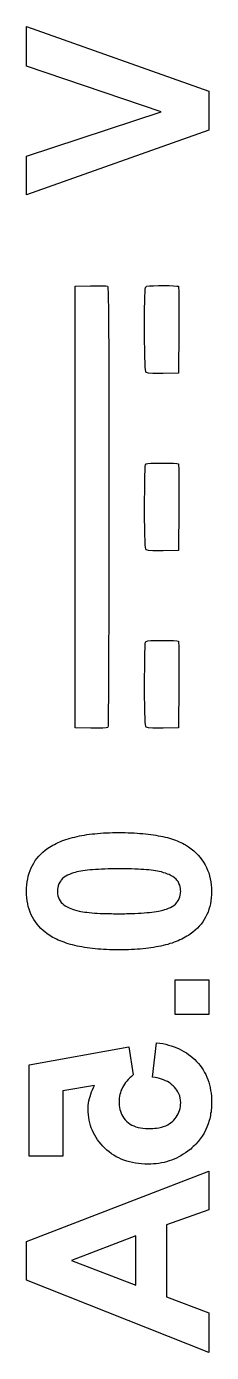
# Model space of a CAD drawing. Extents: x 101 to 188.5, y -136.8 to -56.
# Drawn here: x 186.56 to 188.11, y -136.84 to -125.75 of the extents above; entities that cross this region are included whole.
import ezdxf

# ---------------------------------------------------------------- set-up
doc = ezdxf.new("R2010")
doc.units = 0
doc.layers.add('BLACK', color=7, linetype='CONTINUOUS')

msp = doc.modelspace()

# ---------------------------------------------------------------- linework, layer by layer
at = {"layer": 'BLACK', "linetype": 'CONTINUOUS'}
for p, q in [((186.561, -126.084), (186.561, -125.753)), ((186.561, -125.753), (188.085, -126.293)), ((187.686, -126.466), (186.561, -126.084)), ((188.085, -126.293), (188.085, -126.619)), ((186.561, -126.836), (187.686, -126.466)), ((188.085, -126.619), (186.561, -127.16)), ((186.561, -127.16), (186.561, -126.836)), ((187.103, -127.921), (187.151, -127.92)), ((187.151, -127.92), (187.193, -127.92)), ((187.193, -127.92), (187.223, -127.921)), ((187.589, -127.921), (187.623, -127.92)), ((187.623, -127.92), (187.664, -127.919)), ((187.664, -127.919), (187.71, -127.919)), ((187.71, -127.919), (187.753, -127.919)), ((187.753, -127.919), (187.791, -127.921)), ((186.967, -127.924), (187.096, -127.921)), ((186.967, -129.77), (186.967, -127.924)), ((187.096, -127.921), (187.103, -127.921)), ((187.223, -127.921), (187.237, -127.923)), ((187.237, -127.923), (187.239, -127.925)), ((187.239, -127.925), (187.24, -127.933)), ((187.24, -127.933), (187.242, -127.948)), ((187.242, -127.948), (187.243, -127.971)), ((187.243, -127.971), (187.244, -128.002)), ((187.244, -128.002), (187.245, -128.043)), ((187.55, -128.051), (187.551, -128.006)), ((187.551, -128.006), (187.552, -127.973)), ((187.552, -127.973), (187.554, -127.95)), ((187.554, -127.95), (187.557, -127.936)), ((187.557, -127.936), (187.561, -127.928)), ((187.561, -127.928), (187.565, -127.925)), ((187.565, -127.925), (187.568, -127.924)), ((187.568, -127.924), (187.589, -127.921)), ((187.791, -127.921), (187.819, -127.923)), ((187.819, -127.923), (187.831, -127.925)), ((187.831, -127.925), (187.833, -127.936)), ((187.833, -127.936), (187.834, -127.964)), ((187.834, -127.964), (187.835, -128.008)), ((187.835, -128.008), (187.835, -128.064)), ((187.245, -128.043), (187.246, -128.094)), ((187.246, -128.094), (187.247, -128.155)), ((187.549, -128.111), (187.55, -128.051)), ((187.549, -128.186), (187.549, -128.111)), ((187.835, -128.064), (187.836, -128.132)), ((187.836, -128.132), (187.836, -128.208)), ((187.247, -128.155), (187.247, -128.228)), ((187.247, -128.228), (187.248, -128.314)), ((187.549, -128.279), (187.549, -128.186)), ((187.836, -128.208), (187.835, -128.291)), ((187.248, -128.314), (187.249, -128.412)), ((187.549, -128.282), (187.549, -128.279)), ((187.549, -128.378), (187.549, -128.282)), ((187.835, -128.291), (187.833, -128.65)), ((187.249, -128.412), (187.249, -128.525)), ((187.55, -128.455), (187.549, -128.378)), ((187.55, -128.517), (187.55, -128.455)), ((187.249, -128.525), (187.249, -128.652)), ((187.552, -128.564), (187.55, -128.517)), ((187.553, -128.598), (187.552, -128.564)), ((187.249, -128.652), (187.25, -128.794)), ((187.556, -128.622), (187.553, -128.598)), ((187.558, -128.636), (187.556, -128.622)), ((187.562, -128.644), (187.558, -128.636)), ((187.563, -128.644), (187.562, -128.644)), ((187.58, -128.65), (187.563, -128.644)), ((187.617, -128.653), (187.58, -128.65)), ((187.673, -128.653), (187.617, -128.653)), ((187.705, -128.653), (187.673, -128.653)), ((187.833, -128.65), (187.705, -128.653)), ((187.25, -128.794), (187.25, -128.952)), ((187.25, -128.952), (187.25, -129.128)), ((187.25, -129.128), (187.25, -129.32)), ((187.25, -129.32), (187.25, -129.532)), ((187.551, -129.508), (187.552, -129.462)), ((187.552, -129.462), (187.554, -129.431)), ((187.554, -129.431), (187.555, -129.417)), ((187.555, -129.417), (187.556, -129.416)), ((187.556, -129.416), (187.562, -129.41)), ((187.562, -129.41), (187.576, -129.406)), ((187.576, -129.406), (187.6, -129.403)), ((187.6, -129.403), (187.638, -129.402)), ((187.638, -129.402), (187.693, -129.402)), ((187.693, -129.402), (187.703, -129.402)), ((187.703, -129.402), (187.751, -129.402)), ((187.751, -129.402), (187.791, -129.404)), ((187.791, -129.404), (187.819, -129.406)), ((187.819, -129.406), (187.831, -129.408)), ((187.831, -129.408), (187.833, -129.419)), ((187.833, -129.419), (187.834, -129.447)), ((187.834, -129.447), (187.835, -129.491)), ((187.25, -129.532), (187.25, -129.762)), ((187.55, -129.566), (187.551, -129.508)), ((187.55, -129.635), (187.55, -129.566)), ((187.835, -129.491), (187.835, -129.547)), ((187.835, -129.547), (187.836, -129.615)), ((187.549, -129.712), (187.55, -129.635)), ((187.836, -129.691), (187.835, -129.774)), ((187.836, -129.615), (187.836, -129.691)), ((186.967, -131.616), (186.967, -129.77)), ((187.25, -129.762), (187.25, -129.907)), ((187.549, -129.774), (187.549, -129.712)), ((187.549, -129.869), (187.549, -129.774)), ((187.835, -129.774), (187.833, -130.133)), ((187.25, -129.907), (187.25, -130.093)), ((187.55, -129.945), (187.549, -129.869)), ((187.55, -130.005), (187.55, -129.945)), ((187.552, -130.051), (187.55, -130.005)), ((187.25, -130.093), (187.25, -130.272)), ((187.553, -130.084), (187.552, -130.051)), ((187.556, -130.107), (187.553, -130.084)), ((187.559, -130.12), (187.556, -130.107)), ((187.563, -130.127), (187.559, -130.12)), ((187.58, -130.133), (187.563, -130.127)), ((187.563, -130.127), (187.563, -130.127)), ((187.617, -130.136), (187.58, -130.133)), ((187.673, -130.136), (187.617, -130.136)), ((187.705, -130.136), (187.673, -130.136)), ((187.833, -130.133), (187.705, -130.136)), ((187.25, -130.272), (187.25, -130.445)), ((187.25, -130.445), (187.249, -130.61)), ((187.249, -130.61), (187.249, -130.765)), ((187.249, -130.765), (187.248, -130.911)), ((187.248, -130.911), (187.248, -131.046)), ((187.554, -130.914), (187.555, -130.9)), ((187.555, -130.9), (187.556, -130.899)), ((187.556, -130.899), (187.562, -130.893)), ((187.562, -130.893), (187.576, -130.889)), ((187.576, -130.889), (187.6, -130.886)), ((187.6, -130.886), (187.638, -130.885)), ((187.638, -130.885), (187.693, -130.885)), ((187.693, -130.885), (187.703, -130.885)), ((187.703, -130.885), (187.751, -130.885)), ((187.751, -130.885), (187.791, -130.887)), ((187.791, -130.887), (187.819, -130.889)), ((187.819, -130.889), (187.831, -130.891)), ((187.831, -130.891), (187.833, -130.902)), ((187.833, -130.902), (187.834, -130.93)), ((187.55, -131.049), (187.551, -130.991)), ((187.551, -130.991), (187.552, -130.945)), ((187.552, -130.945), (187.554, -130.914)), ((187.834, -130.93), (187.835, -130.974)), ((187.835, -130.974), (187.835, -131.03)), ((187.248, -131.046), (187.247, -131.169)), ((187.549, -131.195), (187.55, -131.118)), ((187.55, -131.118), (187.55, -131.049)), ((187.835, -131.03), (187.836, -131.098)), ((187.836, -131.098), (187.836, -131.174)), ((187.247, -131.169), (187.247, -131.278)), ((187.549, -131.257), (187.549, -131.195)), ((187.836, -131.174), (187.835, -131.257)), ((187.247, -131.278), (187.246, -131.374)), ((187.549, -131.352), (187.549, -131.257)), ((187.55, -131.428), (187.549, -131.352)), ((187.835, -131.257), (187.833, -131.616)), ((187.245, -131.455), (187.244, -131.52)), ((187.246, -131.374), (187.245, -131.455)), ((187.55, -131.488), (187.55, -131.428)), ((187.244, -131.568), (187.243, -131.598)), ((187.244, -131.52), (187.244, -131.568)), ((187.552, -131.534), (187.55, -131.488)), ((187.553, -131.567), (187.552, -131.534)), ((187.556, -131.59), (187.553, -131.567)), ((187.1, -131.619), (186.967, -131.616)), ((187.159, -131.62), (187.1, -131.619)), ((187.2, -131.619), (187.159, -131.62)), ((187.226, -131.616), (187.2, -131.619)), ((187.239, -131.612), (187.226, -131.616)), ((187.242, -131.609), (187.239, -131.612)), ((187.243, -131.598), (187.242, -131.609)), ((187.559, -131.603), (187.556, -131.59)), ((187.563, -131.61), (187.559, -131.603)), ((187.58, -131.616), (187.563, -131.61)), ((187.563, -131.61), (187.563, -131.61)), ((187.617, -131.619), (187.58, -131.616)), ((187.673, -131.619), (187.617, -131.619)), ((187.705, -131.619), (187.673, -131.619)), ((187.833, -131.616), (187.705, -131.619)), ((186.81, -132.582), (186.825, -132.575)), ((186.825, -132.575), (186.841, -132.568)), ((186.841, -132.568), (186.857, -132.562)), ((186.857, -132.562), (186.874, -132.556)), ((186.874, -132.556), (186.891, -132.55)), ((186.891, -132.55), (186.908, -132.544)), ((186.908, -132.544), (186.927, -132.539)), ((186.927, -132.539), (186.945, -132.534)), ((186.945, -132.534), (186.964, -132.529)), ((186.964, -132.529), (186.984, -132.524)), ((186.984, -132.524), (187.004, -132.52)), ((187.004, -132.52), (187.024, -132.516)), ((187.024, -132.516), (187.045, -132.513)), ((187.045, -132.513), (187.066, -132.509)), ((187.066, -132.509), (187.088, -132.506)), ((187.088, -132.506), (187.11, -132.503)), ((187.11, -132.503), (187.133, -132.501)), ((187.133, -132.501), (187.156, -132.499)), ((187.156, -132.499), (187.18, -132.497)), ((187.18, -132.497), (187.204, -132.495)), ((187.204, -132.495), (187.229, -132.494)), ((187.229, -132.494), (187.254, -132.493)), ((187.254, -132.493), (187.28, -132.492)), ((187.28, -132.492), (187.306, -132.492)), ((187.306, -132.492), (187.332, -132.492)), ((187.332, -132.492), (187.359, -132.492)), ((187.359, -132.492), (187.386, -132.492)), ((187.386, -132.492), (187.412, -132.493)), ((187.412, -132.493), (187.437, -132.494)), ((187.437, -132.494), (187.462, -132.495)), ((187.462, -132.495), (187.486, -132.496)), ((187.486, -132.496), (187.51, -132.498)), ((187.51, -132.498), (187.534, -132.5)), ((187.534, -132.5), (187.556, -132.502)), ((187.556, -132.502), (187.579, -132.505)), ((187.579, -132.505), (187.601, -132.508)), ((187.601, -132.508), (187.622, -132.511)), ((187.622, -132.511), (187.643, -132.514)), ((187.643, -132.514), (187.663, -132.518)), ((187.663, -132.518), (187.683, -132.521)), ((187.683, -132.521), (187.702, -132.525)), ((187.702, -132.525), (187.721, -132.53)), ((187.721, -132.53), (187.739, -132.534)), ((187.739, -132.534), (187.756, -132.539)), ((187.756, -132.539), (187.774, -132.544)), ((187.774, -132.544), (187.79, -132.55)), ((187.79, -132.55), (187.806, -132.555)), ((187.806, -132.555), (187.822, -132.561)), ((187.822, -132.561), (187.837, -132.568)), ((187.837, -132.568), (187.851, -132.574)), ((187.851, -132.574), (187.865, -132.581)), ((186.663, -132.69), (186.68, -132.672)), ((186.68, -132.672), (186.697, -132.656)), ((186.697, -132.656), (186.716, -132.64)), ((186.716, -132.64), (186.728, -132.631)), ((186.728, -132.631), (186.74, -132.622)), ((186.74, -132.622), (186.753, -132.614)), ((186.753, -132.614), (186.767, -132.605)), ((186.767, -132.605), (186.781, -132.597)), ((186.781, -132.597), (186.795, -132.59)), ((186.795, -132.59), (186.81, -132.582)), ((187.865, -132.581), (187.879, -132.588)), ((187.879, -132.588), (187.892, -132.595)), ((187.892, -132.595), (187.916, -132.61)), ((187.916, -132.61), (187.938, -132.627)), ((187.938, -132.627), (187.959, -132.644)), ((187.959, -132.644), (187.978, -132.662)), ((187.978, -132.662), (187.996, -132.68)), ((187.996, -132.68), (188.013, -132.699)), ((186.591, -132.809), (186.6, -132.787)), ((186.6, -132.787), (186.61, -132.766)), ((186.61, -132.766), (186.621, -132.746)), ((186.621, -132.746), (186.634, -132.726)), ((186.634, -132.726), (186.648, -132.708)), ((186.648, -132.708), (186.663, -132.69)), ((187.188, -132.798), (187.163, -132.799)), ((187.215, -132.797), (187.188, -132.798)), ((187.244, -132.796), (187.215, -132.797)), ((187.273, -132.795), (187.244, -132.796)), ((187.288, -132.795), (187.273, -132.795)), ((187.303, -132.795), (187.288, -132.795)), ((187.319, -132.795), (187.303, -132.795)), ((187.335, -132.795), (187.319, -132.795)), ((187.351, -132.795), (187.335, -132.795)), ((187.367, -132.795), (187.351, -132.795)), ((187.382, -132.795), (187.367, -132.795)), ((187.397, -132.795), (187.382, -132.795)), ((187.412, -132.795), (187.397, -132.795)), ((187.44, -132.796), (187.412, -132.795)), ((187.468, -132.797), (187.44, -132.796)), ((187.494, -132.798), (187.468, -132.797)), ((187.518, -132.799), (187.494, -132.798)), ((188.013, -132.699), (188.028, -132.719)), ((188.028, -132.719), (188.042, -132.74)), ((188.042, -132.74), (188.055, -132.761)), ((188.055, -132.761), (188.066, -132.783)), ((188.066, -132.783), (188.076, -132.806)), ((186.563, -132.929), (186.566, -132.903)), ((186.566, -132.903), (186.571, -132.879)), ((186.571, -132.879), (186.576, -132.855)), ((186.576, -132.855), (186.583, -132.831)), ((186.583, -132.831), (186.591, -132.809)), ((186.839, -132.907), (186.832, -132.921)), ((186.848, -132.894), (186.839, -132.907)), ((186.851, -132.889), (186.848, -132.894)), ((186.863, -132.876), (186.851, -132.889)), ((186.877, -132.865), (186.863, -132.876)), ((186.89, -132.856), (186.877, -132.865)), ((186.904, -132.848), (186.89, -132.856)), ((186.921, -132.841), (186.904, -132.848)), ((186.938, -132.834), (186.921, -132.841)), ((186.953, -132.829), (186.938, -132.834)), ((186.968, -132.825), (186.953, -132.829)), ((186.982, -132.821), (186.968, -132.825)), ((186.998, -132.818), (186.982, -132.821)), ((187.014, -132.815), (186.998, -132.818)), ((187.032, -132.812), (187.014, -132.815)), ((187.051, -132.809), (187.032, -132.812)), ((187.071, -132.806), (187.051, -132.809)), ((187.092, -132.804), (187.071, -132.806)), ((187.114, -132.802), (187.092, -132.804)), ((187.138, -132.8), (187.114, -132.802)), ((187.163, -132.799), (187.138, -132.8)), ((187.542, -132.801), (187.518, -132.799)), ((187.564, -132.802), (187.542, -132.801)), ((187.585, -132.804), (187.564, -132.802)), ((187.604, -132.806), (187.585, -132.804)), ((187.623, -132.809), (187.604, -132.806)), ((187.64, -132.811), (187.623, -132.809)), ((187.656, -132.814), (187.64, -132.811)), ((187.671, -132.817), (187.656, -132.814)), ((187.69, -132.821), (187.671, -132.817)), ((187.708, -132.827), (187.69, -132.821)), ((187.724, -132.832), (187.708, -132.827)), ((187.739, -132.838), (187.724, -132.832)), ((187.753, -132.843), (187.739, -132.838)), ((187.77, -132.852), (187.753, -132.843)), ((187.785, -132.86), (187.77, -132.852)), ((187.799, -132.869), (187.785, -132.86)), ((187.812, -132.881), (187.799, -132.869)), ((187.819, -132.889), (187.812, -132.881)), ((187.828, -132.902), (187.819, -132.889)), ((187.835, -132.916), (187.828, -132.902)), ((188.076, -132.806), (188.085, -132.829)), ((188.085, -132.829), (188.092, -132.853)), ((188.092, -132.853), (188.098, -132.877)), ((188.098, -132.877), (188.102, -132.903)), ((188.102, -132.903), (188.106, -132.929)), ((186.561, -132.982), (186.562, -132.955)), ((186.562, -133.009), (186.561, -132.982)), ((186.562, -132.955), (186.563, -132.929)), ((186.563, -133.036), (186.562, -133.009)), ((186.82, -132.966), (186.819, -132.982)), ((186.819, -132.982), (186.819, -132.989)), ((186.819, -132.989), (186.82, -133.005)), ((186.822, -132.951), (186.82, -132.966)), ((186.82, -133.005), (186.823, -133.02)), ((186.826, -132.936), (186.822, -132.951)), ((186.832, -132.921), (186.826, -132.936)), ((187.842, -132.93), (187.835, -132.916)), ((187.846, -132.945), (187.842, -132.93)), ((187.843, -133.029), (187.847, -133.014)), ((187.849, -132.96), (187.846, -132.945)), ((187.847, -133.014), (187.85, -132.998)), ((187.85, -132.976), (187.849, -132.96)), ((187.851, -132.982), (187.85, -132.976)), ((187.85, -132.998), (187.851, -132.982)), ((188.106, -132.929), (188.108, -132.955)), ((188.108, -133.009), (188.106, -133.036)), ((188.108, -132.955), (188.108, -132.982)), ((188.108, -132.982), (188.108, -133.009)), ((186.566, -133.061), (186.563, -133.036)), ((186.571, -133.086), (186.566, -133.061)), ((186.576, -133.11), (186.571, -133.086)), ((186.583, -133.133), (186.576, -133.11)), ((186.823, -133.02), (186.828, -133.035)), ((186.828, -133.035), (186.834, -133.049)), ((186.834, -133.049), (186.842, -133.062)), ((186.842, -133.062), (186.851, -133.075)), ((186.851, -133.075), (186.861, -133.085)), ((186.861, -133.085), (186.872, -133.095)), ((186.872, -133.095), (186.885, -133.104)), ((186.885, -133.104), (186.9, -133.113)), ((186.9, -133.113), (186.917, -133.121)), ((186.917, -133.121), (186.931, -133.127)), ((186.931, -133.127), (186.947, -133.133)), ((187.731, -133.131), (187.749, -133.124)), ((187.749, -133.124), (187.765, -133.117)), ((187.765, -133.117), (187.78, -133.109)), ((187.78, -133.109), (187.793, -133.1)), ((187.793, -133.1), (187.806, -133.089)), ((187.806, -133.089), (187.818, -133.076)), ((187.818, -133.076), (187.822, -133.071)), ((187.822, -133.071), (187.831, -133.057)), ((187.831, -133.057), (187.838, -133.043)), ((187.838, -133.043), (187.843, -133.029)), ((188.093, -133.11), (188.087, -133.133)), ((188.099, -133.086), (188.093, -133.11)), ((188.103, -133.061), (188.099, -133.086)), ((188.106, -133.036), (188.103, -133.061)), ((186.591, -133.156), (186.583, -133.133)), ((186.6, -133.178), (186.591, -133.156)), ((186.611, -133.199), (186.6, -133.178)), ((186.622, -133.219), (186.611, -133.199)), ((186.635, -133.239), (186.622, -133.219)), ((186.649, -133.257), (186.635, -133.239)), ((186.947, -133.133), (186.963, -133.138)), ((186.963, -133.138), (186.981, -133.143)), ((186.981, -133.143), (187, -133.148)), ((187, -133.148), (187.015, -133.151)), ((187.015, -133.151), (187.031, -133.154)), ((187.031, -133.154), (187.048, -133.156)), ((187.048, -133.156), (187.066, -133.158)), ((187.066, -133.158), (187.086, -133.16)), ((187.086, -133.16), (187.107, -133.162)), ((187.107, -133.162), (187.129, -133.164)), ((187.129, -133.164), (187.152, -133.165)), ((187.152, -133.165), (187.177, -133.167)), ((187.177, -133.167), (187.203, -133.168)), ((187.203, -133.168), (187.23, -133.169)), ((187.23, -133.169), (187.258, -133.169)), ((187.258, -133.169), (187.273, -133.169)), ((187.273, -133.169), (187.288, -133.17)), ((187.288, -133.17), (187.303, -133.17)), ((187.303, -133.17), (187.319, -133.17)), ((187.319, -133.17), (187.335, -133.17)), ((187.335, -133.17), (187.351, -133.17)), ((187.351, -133.17), (187.367, -133.17)), ((187.367, -133.17), (187.382, -133.17)), ((187.382, -133.17), (187.397, -133.169)), ((187.397, -133.169), (187.412, -133.169)), ((187.412, -133.169), (187.441, -133.168)), ((187.441, -133.168), (187.468, -133.168)), ((187.468, -133.168), (187.495, -133.166)), ((187.495, -133.166), (187.52, -133.165)), ((187.52, -133.165), (187.544, -133.163)), ((187.544, -133.163), (187.567, -133.161)), ((187.567, -133.161), (187.589, -133.159)), ((187.589, -133.159), (187.609, -133.157)), ((187.609, -133.157), (187.629, -133.154)), ((187.629, -133.154), (187.647, -133.152)), ((187.647, -133.152), (187.664, -133.148)), ((187.664, -133.148), (187.68, -133.145)), ((187.68, -133.145), (187.701, -133.14)), ((187.701, -133.14), (187.717, -133.135)), ((187.717, -133.135), (187.731, -133.131)), ((188.035, -133.238), (188.021, -133.257)), ((188.048, -133.219), (188.035, -133.238)), ((188.059, -133.198), (188.048, -133.219)), ((188.07, -133.177), (188.059, -133.198)), ((188.079, -133.156), (188.07, -133.177)), ((188.087, -133.133), (188.079, -133.156)), ((186.665, -133.275), (186.649, -133.257)), ((186.681, -133.293), (186.665, -133.275)), ((186.699, -133.309), (186.681, -133.293)), ((186.718, -133.325), (186.699, -133.309)), ((186.73, -133.334), (186.718, -133.325)), ((186.742, -133.343), (186.73, -133.334)), ((186.755, -133.352), (186.742, -133.343)), ((186.768, -133.36), (186.755, -133.352)), ((187.916, -133.351), (187.903, -133.359)), ((187.929, -133.342), (187.916, -133.351)), ((187.941, -133.333), (187.929, -133.342)), ((187.953, -133.324), (187.941, -133.333)), ((187.972, -133.308), (187.953, -133.324)), ((187.99, -133.292), (187.972, -133.308)), ((188.006, -133.275), (187.99, -133.292)), ((188.021, -133.257), (188.006, -133.275)), ((186.782, -133.368), (186.768, -133.36)), ((186.796, -133.375), (186.782, -133.368)), ((186.811, -133.383), (186.796, -133.375)), ((186.826, -133.39), (186.811, -133.383)), ((186.842, -133.396), (186.826, -133.39)), ((186.858, -133.403), (186.842, -133.396)), ((186.875, -133.409), (186.858, -133.403)), ((186.892, -133.415), (186.875, -133.409)), ((186.91, -133.421), (186.892, -133.415)), ((186.928, -133.426), (186.91, -133.421)), ((186.946, -133.431), (186.928, -133.426)), ((186.965, -133.436), (186.946, -133.431)), ((186.985, -133.44), (186.965, -133.436)), ((187.005, -133.444), (186.985, -133.44)), ((187.025, -133.448), (187.005, -133.444)), ((187.046, -133.452), (187.025, -133.448)), ((187.068, -133.455), (187.046, -133.452)), ((187.09, -133.458), (187.068, -133.455)), ((187.112, -133.461), (187.09, -133.458)), ((187.135, -133.463), (187.112, -133.461)), ((187.158, -133.465), (187.135, -133.463)), ((187.535, -133.463), (187.512, -133.465)), ((187.558, -133.461), (187.535, -133.463)), ((187.58, -133.458), (187.558, -133.461)), ((187.602, -133.455), (187.58, -133.458)), ((187.624, -133.452), (187.602, -133.455)), ((187.645, -133.448), (187.624, -133.452)), ((187.665, -133.444), (187.645, -133.448)), ((187.685, -133.44), (187.665, -133.444)), ((187.705, -133.435), (187.685, -133.44)), ((187.724, -133.431), (187.705, -133.435)), ((187.742, -133.426), (187.724, -133.431)), ((187.761, -133.42), (187.742, -133.426)), ((187.778, -133.415), (187.761, -133.42)), ((187.795, -133.409), (187.778, -133.415)), ((187.812, -133.402), (187.795, -133.409)), ((187.828, -133.396), (187.812, -133.402)), ((187.844, -133.389), (187.828, -133.396)), ((187.86, -133.382), (187.844, -133.389)), ((187.874, -133.375), (187.86, -133.382)), ((187.889, -133.367), (187.874, -133.375)), ((187.903, -133.359), (187.889, -133.367)), ((187.182, -133.467), (187.158, -133.465)), ((187.206, -133.469), (187.182, -133.467)), ((187.231, -133.47), (187.206, -133.469)), ((187.256, -133.471), (187.231, -133.47)), ((187.282, -133.472), (187.256, -133.471)), ((187.308, -133.472), (187.282, -133.472)), ((187.335, -133.473), (187.308, -133.472)), ((187.362, -133.472), (187.335, -133.473)), ((187.388, -133.472), (187.362, -133.472)), ((187.414, -133.471), (187.388, -133.472)), ((187.439, -133.47), (187.414, -133.471)), ((187.464, -133.469), (187.439, -133.47)), ((187.488, -133.467), (187.464, -133.469)), ((187.512, -133.465), (187.488, -133.467)), ((187.804, -134.012), (187.804, -133.722)), ((187.804, -133.722), (188.085, -133.722)), ((188.085, -133.722), (188.085, -134.012)), ((188.085, -134.012), (187.804, -134.012)), ((186.584, -134.432), (187.416, -134.283)), ((187.416, -134.283), (187.452, -134.518)), ((187.616, -134.536), (187.649, -134.248)), ((187.649, -134.248), (187.675, -134.252)), ((187.675, -134.252), (187.7, -134.256)), ((187.7, -134.256), (187.725, -134.261)), ((187.725, -134.261), (187.749, -134.268)), ((187.749, -134.268), (187.772, -134.274)), ((187.772, -134.274), (187.795, -134.282)), ((187.795, -134.282), (187.817, -134.291)), ((187.817, -134.291), (187.838, -134.3)), ((187.838, -134.3), (187.858, -134.311)), ((187.858, -134.311), (187.878, -134.322)), ((187.878, -134.322), (187.898, -134.334)), ((187.898, -134.334), (187.916, -134.346)), ((187.916, -134.346), (187.934, -134.36)), ((186.584, -135.197), (186.584, -134.432)), ((187.934, -134.36), (187.951, -134.374)), ((187.951, -134.374), (187.968, -134.39)), ((187.968, -134.39), (187.984, -134.406)), ((187.984, -134.406), (187.999, -134.422)), ((187.999, -134.422), (188.013, -134.44)), ((188.013, -134.44), (188.026, -134.458)), ((188.026, -134.458), (188.038, -134.476)), ((187.401, -134.569), (187.39, -134.582)), ((187.412, -134.556), (187.401, -134.569)), ((187.424, -134.543), (187.412, -134.556)), ((187.438, -134.531), (187.424, -134.543)), ((187.452, -134.518), (187.438, -134.531)), ((187.636, -134.539), (187.616, -134.536)), ((187.655, -134.543), (187.636, -134.539)), ((187.673, -134.547), (187.655, -134.543)), ((187.691, -134.553), (187.673, -134.547)), ((187.708, -134.559), (187.691, -134.553)), ((187.723, -134.566), (187.708, -134.559)), ((187.739, -134.574), (187.723, -134.566)), ((188.038, -134.476), (188.05, -134.496)), ((188.05, -134.496), (188.06, -134.515)), ((188.06, -134.515), (188.069, -134.536)), ((188.069, -134.536), (188.077, -134.557)), ((188.077, -134.557), (188.085, -134.578)), ((187.13, -134.606), (186.866, -134.651)), ((186.866, -134.651), (186.866, -135.197)), ((187.092, -134.697), (187.098, -134.679)), ((187.098, -134.679), (187.104, -134.66)), ((187.104, -134.66), (187.112, -134.642)), ((187.112, -134.642), (187.121, -134.624)), ((187.121, -134.624), (187.13, -134.606)), ((187.342, -134.681), (187.339, -134.696)), ((187.346, -134.666), (187.342, -134.681)), ((187.351, -134.652), (187.346, -134.666)), ((187.357, -134.638), (187.351, -134.652)), ((187.364, -134.623), (187.357, -134.638)), ((187.372, -134.61), (187.364, -134.623)), ((187.38, -134.596), (187.372, -134.61)), ((187.39, -134.582), (187.38, -134.596)), ((187.753, -134.582), (187.739, -134.574)), ((187.767, -134.592), (187.753, -134.582)), ((187.779, -134.602), (187.767, -134.592)), ((187.788, -134.61), (187.779, -134.602)), ((187.799, -134.621), (187.788, -134.61)), ((187.809, -134.633), (187.799, -134.621)), ((187.818, -134.645), (187.809, -134.633)), ((187.826, -134.658), (187.818, -134.645)), ((187.835, -134.675), (187.826, -134.658)), ((187.842, -134.693), (187.835, -134.675)), ((188.085, -134.578), (188.091, -134.601)), ((188.091, -134.601), (188.096, -134.624)), ((188.096, -134.624), (188.101, -134.647)), ((188.101, -134.647), (188.104, -134.671)), ((188.104, -134.671), (188.107, -134.696)), ((187.077, -134.791), (187.078, -134.772)), ((187.077, -134.804), (187.077, -134.791)), ((187.078, -134.772), (187.08, -134.753)), ((187.08, -134.753), (187.083, -134.735)), ((187.083, -134.735), (187.087, -134.716)), ((187.087, -134.716), (187.092, -134.697)), ((187.337, -134.711), (187.335, -134.726)), ((187.335, -134.726), (187.335, -134.742)), ((187.335, -134.742), (187.335, -134.754)), ((187.335, -134.754), (187.336, -134.772)), ((187.336, -134.772), (187.339, -134.789)), ((187.339, -134.696), (187.337, -134.711)), ((187.339, -134.789), (187.342, -134.806)), ((187.847, -134.711), (187.842, -134.693)), ((187.845, -134.799), (187.848, -134.783)), ((187.85, -134.73), (187.847, -134.711)), ((187.848, -134.783), (187.85, -134.766)), ((187.851, -134.75), (187.85, -134.73)), ((187.85, -134.766), (187.851, -134.75)), ((188.107, -134.696), (188.108, -134.721)), ((188.108, -134.779), (188.107, -134.795)), ((188.108, -134.721), (188.108, -134.747)), ((188.108, -134.747), (188.108, -134.763)), ((188.108, -134.763), (188.108, -134.779)), ((187.077, -134.827), (187.077, -134.804)), ((187.079, -134.851), (187.077, -134.827)), ((187.082, -134.874), (187.079, -134.851)), ((187.085, -134.896), (187.082, -134.874)), ((187.09, -134.918), (187.085, -134.896)), ((187.342, -134.806), (187.347, -134.822)), ((187.347, -134.822), (187.352, -134.837)), ((187.352, -134.837), (187.359, -134.852)), ((187.359, -134.852), (187.367, -134.866)), ((187.367, -134.866), (187.376, -134.879)), ((187.376, -134.879), (187.386, -134.892)), ((187.386, -134.892), (187.397, -134.904)), ((187.397, -134.904), (187.401, -134.908)), ((187.772, -134.914), (187.785, -134.903)), ((187.785, -134.903), (187.793, -134.895)), ((187.793, -134.895), (187.804, -134.883)), ((187.804, -134.883), (187.813, -134.87)), ((187.813, -134.87), (187.822, -134.857)), ((187.822, -134.857), (187.83, -134.843)), ((187.83, -134.843), (187.836, -134.829)), ((187.836, -134.829), (187.841, -134.814)), ((187.841, -134.814), (187.845, -134.799)), ((188.089, -134.899), (188.08, -134.927)), ((188.093, -134.885), (188.089, -134.899)), ((188.096, -134.871), (188.093, -134.885)), ((188.099, -134.856), (188.096, -134.871)), ((188.101, -134.841), (188.099, -134.856)), ((188.104, -134.826), (188.101, -134.841)), ((188.105, -134.81), (188.104, -134.826)), ((188.107, -134.795), (188.105, -134.81)), ((187.096, -134.94), (187.09, -134.918)), ((187.103, -134.961), (187.096, -134.94)), ((187.112, -134.981), (187.103, -134.961)), ((187.121, -135.002), (187.112, -134.981)), ((187.131, -135.021), (187.121, -135.002)), ((187.401, -134.908), (187.414, -134.918)), ((187.414, -134.918), (187.428, -134.928)), ((187.428, -134.928), (187.442, -134.937)), ((187.442, -134.937), (187.458, -134.944)), ((187.458, -134.944), (187.475, -134.951)), ((187.475, -134.951), (187.494, -134.956)), ((187.494, -134.956), (187.513, -134.96)), ((187.513, -134.96), (187.533, -134.963)), ((187.533, -134.963), (187.555, -134.965)), ((187.555, -134.965), (187.569, -134.966)), ((187.569, -134.966), (187.585, -134.966)), ((187.585, -134.966), (187.601, -134.966)), ((187.601, -134.966), (187.617, -134.965)), ((187.617, -134.965), (187.633, -134.964)), ((187.633, -134.964), (187.647, -134.962)), ((187.647, -134.962), (187.669, -134.959)), ((187.669, -134.959), (187.689, -134.954)), ((187.689, -134.954), (187.708, -134.948)), ((187.708, -134.948), (187.725, -134.942)), ((187.725, -134.942), (187.742, -134.934)), ((187.742, -134.934), (187.757, -134.925)), ((187.757, -134.925), (187.772, -134.914)), ((188.046, -135.005), (188.031, -135.029)), ((188.059, -134.98), (188.046, -135.005)), ((188.07, -134.954), (188.059, -134.98)), ((188.08, -134.927), (188.07, -134.954)), ((187.143, -135.041), (187.131, -135.021)), ((187.155, -135.059), (187.143, -135.041)), ((187.169, -135.078), (187.155, -135.059)), ((187.184, -135.096), (187.169, -135.078)), ((187.199, -135.113), (187.184, -135.096)), ((187.216, -135.13), (187.199, -135.113)), ((187.956, -135.117), (187.945, -135.127)), ((187.967, -135.107), (187.956, -135.117)), ((187.977, -135.097), (187.967, -135.107)), ((187.997, -135.075), (187.977, -135.097)), ((188.014, -135.053), (187.997, -135.075)), ((188.031, -135.029), (188.014, -135.053)), ((186.866, -135.197), (186.584, -135.197)), ((187.234, -135.146), (187.216, -135.13)), ((187.252, -135.161), (187.234, -135.146)), ((187.271, -135.176), (187.252, -135.161)), ((187.291, -135.189), (187.271, -135.176)), ((187.312, -135.201), (187.291, -135.189)), ((187.333, -135.212), (187.312, -135.201)), ((187.354, -135.222), (187.333, -135.212)), ((187.376, -135.231), (187.354, -135.222)), ((187.399, -135.238), (187.376, -135.231)), ((187.774, -135.23), (187.754, -135.237)), ((187.795, -135.222), (187.774, -135.23)), ((187.815, -135.213), (187.795, -135.222)), ((187.834, -135.203), (187.815, -135.213)), ((187.853, -135.193), (187.834, -135.203)), ((187.872, -135.181), (187.853, -135.193)), ((187.891, -135.169), (187.872, -135.181)), ((187.91, -135.156), (187.891, -135.169)), ((187.922, -135.147), (187.91, -135.156)), ((187.934, -135.137), (187.922, -135.147)), ((187.945, -135.127), (187.934, -135.137)), ((186.561, -135.911), (188.085, -135.322)), ((187.423, -135.245), (187.399, -135.238)), ((187.447, -135.251), (187.423, -135.245)), ((187.472, -135.256), (187.447, -135.251)), ((187.498, -135.259), (187.472, -135.256)), ((187.524, -135.262), (187.498, -135.259)), ((187.551, -135.263), (187.524, -135.262)), ((187.578, -135.264), (187.551, -135.263)), ((187.601, -135.264), (187.578, -135.264)), ((187.624, -135.262), (187.601, -135.264)), ((187.646, -135.26), (187.624, -135.262)), ((187.669, -135.257), (187.646, -135.26)), ((187.69, -135.253), (187.669, -135.257)), ((187.712, -135.249), (187.69, -135.253)), ((187.733, -135.243), (187.712, -135.249)), ((187.754, -135.237), (187.733, -135.243)), ((188.085, -135.322), (188.085, -135.646)), ((188.085, -135.646), (187.733, -135.77)), ((187.733, -135.77), (187.733, -136.374)), ((187.475, -135.864), (186.936, -136.068)), ((187.475, -136.276), (187.475, -135.864)), ((186.561, -136.068), (186.561, -135.911)), ((186.561, -136.233), (186.561, -136.068)), ((186.936, -136.068), (187.475, -136.276)), ((188.085, -136.838), (186.561, -136.233)), ((187.733, -136.374), (188.085, -136.506)), ((188.085, -136.506), (188.085, -136.838))]:
    msp.add_line(p, q, dxfattribs=at)

doc.saveas('drawing.dxf')
